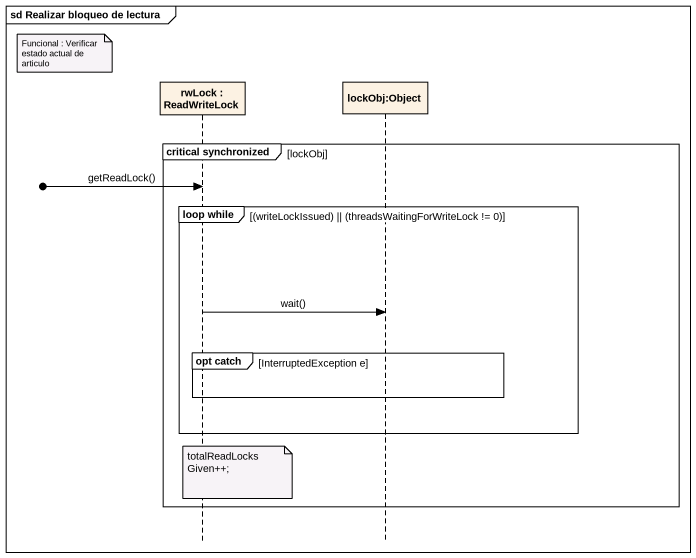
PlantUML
@startuml
mainframe sd Realizar bloqueo de lectura
hide footbox
participant "rwLock : ReadWriteLock" as rwLock
participant "lockObj:Object" as lockObj_Object

note left of rwLock : Funcional : Verificar estado actual de articulo
group critical synchronized [lockObj]
  [o-> rwLock : getReadLock()
  group loop while [(writeLockIssued) || (threadsWaitingForWriteLock != 0)]
    rwLock -> lockObj_Object : wait()
    group opt catch [InterruptedException e]
    end
  end
  note over rwLock : totalReadLocksGiven++;
end
@enduml
